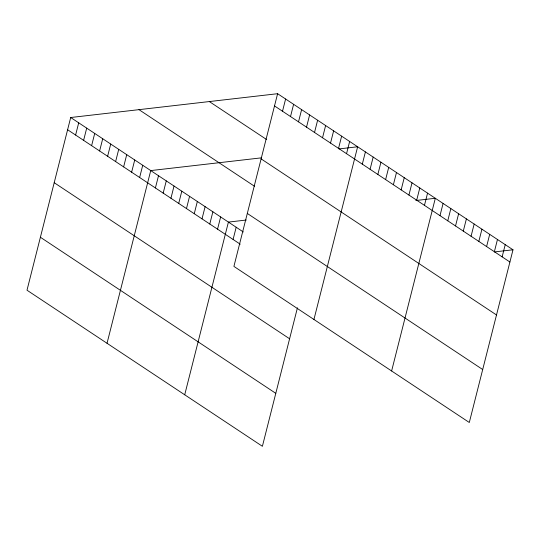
<?xml version="1.0" encoding="UTF-8"?>
<svg xmlns="http://www.w3.org/2000/svg" width="540" height="540" viewBox="0 0 540 540"><rect width="100%" height="100%" fill="white"/><g stroke="black" fill="none" stroke-linecap="round" stroke-linejoin="round"><path stroke-width="0.81" d="M277.607 93.704L233.908 266.402L469.3 422.489L513 249.791L277.607 93.704L70.7 117.511L27 290.209L262.393 446.296L297.432 307.82M75.607 135.047L78.705 122.823M83.612 140.353L86.704 128.129M91.618 145.658L94.709 133.434M99.617 150.971L102.715 138.739M107.622 156.276L110.714 144.045M115.628 161.582L118.719 149.357M123.633 166.887L126.725 154.663M131.632 172.192L134.73 159.968M139.637 177.505L142.729 165.274M107.035 343.278L150.734 170.586L261.38 157.849M155.405 187.96L158.504 175.736M163.175 193.111L166.273 180.887M170.944 198.261L174.035 186.037M178.713 203.411L181.804 191.187M186.482 208.562L189.574 196.337M194.251 213.712L197.343 201.488M202.014 218.862L205.112 206.638M209.783 224.019L212.882 211.788M217.553 229.169L220.644 216.938M184.714 394.787L228.413 222.089L246.294 220.037M233.091 239.47L236.183 227.246M282.515 111.233L285.606 99.009M290.52 116.546L293.612 104.314M298.519 121.851L301.617 109.62M306.524 127.157L309.616 114.932M314.53 132.462L317.621 120.238M322.529 137.768L325.627 125.543M330.534 143.08L333.625 130.849M338.54 148.385L341.631 136.161M346.545 153.691L349.637 141.467M313.943 319.471L357.642 146.772L338.945 148.925M362.313 164.147L365.405 151.922M370.082 169.297L373.174 157.072M377.851 174.447L380.943 162.223M385.614 179.604L388.712 167.373M393.383 184.754L396.482 172.523M401.152 189.904L404.244 177.674M408.922 195.055L412.013 182.831M416.691 200.205L419.783 187.981M424.46 205.355L427.552 193.131M391.621 370.98L435.321 198.281L415.814 200.522M439.992 215.656L443.09 203.431M447.761 220.806L450.853 208.582M455.531 225.956L458.622 213.732M463.3 231.107L466.391 218.882M471.069 236.263L474.161 224.032M478.832 241.414L481.93 229.183M486.601 246.564L489.699 234.333M494.37 251.714L497.462 239.49M502.139 256.865L505.231 244.64M494.303 251.937L513 249.791M274.509 105.928L509.909 262.015M209.324 101.561L266.686 139.59M261.11 158.882L496.51 314.969M138.976 109.654L254.617 186.334M247.306 213.442L482.699 369.529M70.7 117.511L243.304 231.964M67.608 129.742L240.212 244.188M54.203 182.696L289.602 338.783M40.399 237.256L275.798 393.343"/></g></svg>
